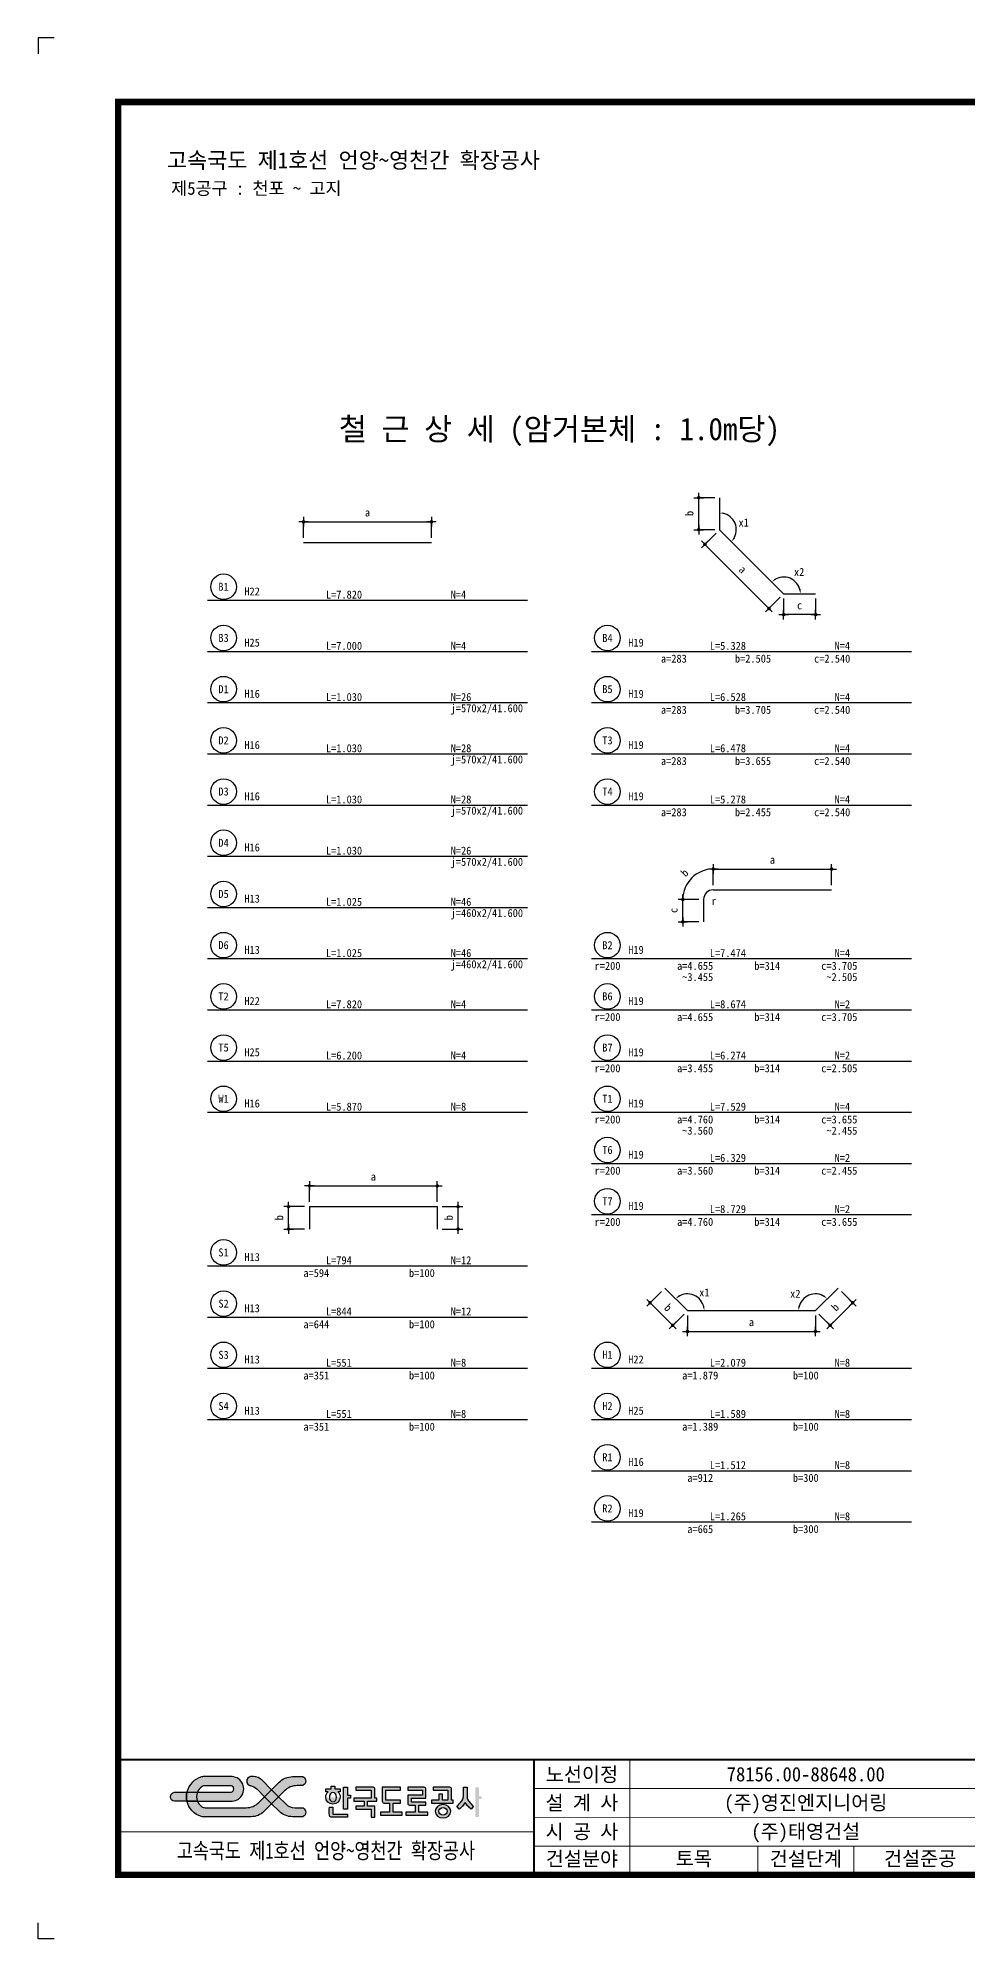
# Model space of a CAD drawing. Header units: millimetres. Extents: x 1415059 to 1457109, y -27555 to 2145.
# Drawn here: x 1415059 to 1429594, y -27555 to 2145 of the extents above; entities that cross this region are included whole.
import ezdxf
from ezdxf.enums import TextEntityAlignment as Align

# ---------------------------------------------------------------- set-up
doc = ezdxf.new("R2010")
doc.units = ezdxf.units.MM
for name, color, linetype in [('CS-DIML', 1, 'Continuous'), ('CS-DIMS', 1, 'Continuous'), ('CS-RBAR-EREC', 6, 'Continuous'), ('CS-SYMB-LIN3', 1, 'Continuous'), ('CS-TEXT', 3, 'Continuous'), ('CX-BORD', 3, 'Continuous'), ('CX-BORD-LIN1', 4, 'Continuous'), ('CX-BORD-LIN2', 3, 'Continuous'), ('CX-BORD-TEX2', 7, 'Continuous'), ('CX-BORD-TEX3', 6, 'Continuous'), ('CX-MISC', 2, 'Continuous'), ('CZ-TEX1', 6, 'Continuous')]:
    doc.layers.add(name, color=color, linetype=linetype)
doc.styles.add('A_STANDARD', font='DotumChe.ttf')
doc.styles.add('HY울L', font='DotumChe.ttf')
doc.styles.add('TB_TEXT', font='DotumChe.ttf')
doc.styles.add('TB_WMTXT', font='DotumChe.ttf')

# ---------------------------------------------------------------- blocks, each defined once
blk = doc.blocks.new('CXGLOGO-EX흑백')
h = blk.add_hatch(color=256)
h.paths.add_polyline_path([(12.63, 2.93), (13.94, 2.93, 0.130785), (14.2, 3, 0.568608), (14.23, 5.18, 0.139223), (13.96, 5.26), (11.43, 5.26, 0.198912), (7.89, 3.79), (5.96, 1.87), (7.79, 0.04), (9.3, 1.55, -0.198912)])
h.paths.add_polyline_path([(5.96, -1.79), (4.13, 0.04), (2.64, -1.46, -0.198912), (-0.68, -2.83), (-11.36, -2.83, -0.149968), (-12.24, -2.56, -0.149163), (-13.39, -1.14), (-16.1, -1.14, 0.278403), (-12.27, -5.13, 0.065939), (-11.87, -5.18), (0.62, -5.18, 0.198912), (3.94, -3.81)])
h.paths.add_polyline_path([(-16.1, 1.21), (-19.37, 1.21, 0.888889), (-19.37, -1.14), (-16.1, -1.14, -0.111111)])
h.paths.add_polyline_path([(-11.36, 2.91), (-4.68, 2.91, -0.057559), (-4.56, 2.9, -0.792918), (-4.56, 1.23, -0.057559), (-4.68, 1.21), (-13.39, 1.21, 0.193915), (-13.39, -1.14), (-4.74, -1.14, 1.071754), (-4.74, 5.26), (-11.87, 5.26, 0.065939), (-12.27, 5.21, 0.278403), (-16.1, 1.21), (-13.39, 1.21, -0.149163), (-12.24, 2.64, -0.149968)])
h = blk.add_hatch(color=256)
h.paths.add_polyline_path([(3.49, 4.34, 0.198912), (1.27, 5.26), (0.48, 5.26, 0.833808), (0.38, 2.93, -0.177326), (2.18, 1.99), (4.13, 0.04), (5.96, 1.87)])
h.paths.add_polyline_path([(9.74, -1.92), (7.79, 0.04), (5.96, -1.79), (7.89, -3.71, 0.198912), (11.43, -5.18), (13.94, -5.18, 0.129219), (14.2, -5.12, 0.604319), (14.13, -2.89, 0.11379), (13.9, -2.83), (11.96, -2.83, -0.198912)])
h = blk.add_hatch(color=256)
h.paths.add_polyline_path([(5.96, 1.87), (4.13, 0.04), (5.96, -1.79), (7.79, 0.04)])
h.paths.add_polyline_path([(-13.39, 1.21), (-16.1, 1.21, 0.111111), (-16.1, -1.14), (-13.39, -1.14, -0.193915)])
h = blk.add_hatch(color=256)
edge = h.paths.add_edge_path()
edge.add_line((55.91, 2.5), (56.86, 2.5))
edge.add_line((56.86, 2.5), (56.86, 0.09))
edge.add_arc((58.53, 0.09), 1.68, 180, 195.4084)
edge.add_arc((58.47, 0.08), 1.62, 195.4084, 211.407)
edge.add_arc((62.73, 2.67), 6.6, 211.407, 220.8846)
edge.add_arc((62.66, 2.61), 6.51, 220.8846, 230.4986)
edge.add_line((58.52, -2.41), (57.95, -3.23))
edge.add_arc((62.64, 2.48), 7.39, 221.3708, 230.5683, ccw=False)
edge.add_arc((62.86, 2.67), 7.69, 212.5284, 221.3728, ccw=False)
edge.add_arc((49.9, 2.67), 7.69, 318.6272, 327.4716, ccw=False)
edge.add_arc((50.12, 2.48), 7.39, 309.4317, 318.6292, ccw=False)
edge.add_line((54.82, -3.23), (54.24, -2.41))
edge.add_arc((50.17, 2.55), 6.42, 309.4355, 319.1813)
edge.add_arc((49.96, 2.73), 6.69, 319.1787, 328.5297)
edge.add_arc((54.29, 0.07), 1.61, 328.5765, 344.6082)
edge.add_arc((54.23, 0.09), 1.67, 344.5729, 360.0187)
edge.add_line((55.91, 0.09), (55.91, 2.5))
edge = h.paths.add_edge_path()
edge.add_arc((22.07, -0.1), 1.77, 0.3447, 51.8065, ccw=False)
edge.add_arc((21.99, -0.04), 1.86, 268.639, 358.4888, ccw=False)
edge.add_arc((21.9, -0.04), 1.86, 181.4953, 271.3769, ccw=False)
edge.add_arc((21.82, -0.1), 1.77, 128.1945, 179.6543, ccw=False)
edge.add_line((20.72, 1.3), (20.04, 1.3))
edge.add_line((20.04, 1.3), (20.04, 2.11))
edge.add_line((20.04, 2.11), (21.47, 2.11))
edge.add_line((21.47, 2.11), (21.47, 2.75))
edge.add_line((21.47, 2.75), (22.42, 2.75))
edge.add_line((22.42, 2.75), (22.42, 2.11))
edge.add_line((22.42, 2.11), (23.84, 2.11))
edge.add_line((23.84, 2.11), (23.84, 1.3))
edge.add_line((23.84, 1.3), (23.17, 1.3))
h.paths.add_polyline_path([(60.66, 0.17), (60.66, -0.6), (59.94, -0.6), (59.94, -5.25), (58.99, -5.25), (58.99, 2.5), (59.94, 2.5), (59.94, 0.17)])
edge = h.paths.add_edge_path()
edge.add_line((48.07, 2.5), (48.07, 1.72))
edge.add_line((48.07, 1.72), (51.87, 1.72))
edge.add_line((51.87, 1.72), (51.87, -0.86))
edge.add_line((51.87, -0.86), (50.44, -0.86))
edge.add_line((50.44, -0.86), (50.44, 0.69))
edge.add_line((50.44, 0.69), (49.49, 0.69))
edge.add_line((49.49, 0.69), (49.49, -0.86))
edge.add_line((49.49, -0.86), (47.59, -0.86))
edge.add_line((47.59, -0.86), (47.59, -1.63))
edge.add_line((47.59, -1.63), (53.29, -1.63))
edge.add_line((53.29, -1.63), (53.29, -0.86))
edge.add_line((53.29, -0.86), (52.82, -0.86))
edge.add_line((52.82, -0.86), (52.82, 1.98))
edge.add_arc((52.27, 1.98), 0.549, 360, 400.6008)
edge.add_arc((52.34, 2.04), 0.455, 40.6008, 89.6611)
edge.add_line((52.34, 2.5), (48.07, 2.5))
edge = h.paths.add_edge_path()
edge.add_line((41.42, 2.5), (41.42, 1.72))
edge.add_line((41.42, 1.72), (45.22, 1.72))
edge.add_line((45.22, 1.72), (45.22, 0.43))
edge.add_line((45.22, 0.43), (41.42, 0.43))
edge.add_line((41.42, 0.43), (41.42, -1.63))
edge.add_arc((41.97, -1.63), 0.549, 180, 220.6008)
edge.add_arc((41.9, -1.7), 0.455, 220.6008, 269.6611)
edge.add_line((41.89, -2.15), (43.32, -2.15))
edge.add_line((43.32, -2.15), (43.32, -3.96))
edge.add_line((43.32, -3.96), (40.94, -3.96))
edge.add_line((40.94, -3.96), (40.94, -4.73))
edge.add_line((40.94, -4.73), (46.64, -4.73))
edge.add_line((46.64, -4.73), (46.64, -3.96))
edge.add_line((46.64, -3.96), (44.27, -3.96))
edge.add_line((44.27, -3.96), (44.27, -2.15))
edge.add_line((44.27, -2.15), (46.17, -2.15))
edge.add_line((46.17, -2.15), (46.17, -1.38))
edge.add_line((46.17, -1.38), (42.37, -1.38))
edge.add_line((42.37, -1.38), (42.37, -0.34))
edge.add_line((42.37, -0.34), (46.17, -0.34))
edge.add_line((46.17, -0.34), (46.17, 1.98))
edge.add_arc((45.62, 1.98), 0.549, 360, 400.6008)
edge.add_arc((45.69, 2.04), 0.455, 40.6008, 89.6611)
edge.add_line((45.69, 2.5), (41.42, 2.5))
edge = h.paths.add_edge_path()
edge.add_line((39.52, 2.5), (34.77, 2.5))
edge.add_line((34.77, 2.5), (34.77, -1.12))
edge.add_arc((35.32, -1.12), 0.549, 180, 220.6008)
edge.add_arc((35.25, -1.18), 0.455, 220.6008, 269.6611)
edge.add_line((35.24, -1.63), (36.67, -1.63))
edge.add_line((36.67, -1.63), (36.67, -3.96))
edge.add_line((36.67, -3.96), (34.29, -3.96))
edge.add_line((34.29, -3.96), (34.29, -4.73))
edge.add_line((34.29, -4.73), (39.99, -4.73))
edge.add_line((39.99, -4.73), (39.99, -3.96))
edge.add_line((39.99, -3.96), (37.62, -3.96))
edge.add_line((37.62, -3.96), (37.62, -1.63))
edge.add_line((37.62, -1.63), (39.52, -1.63))
edge.add_line((39.52, -1.63), (39.52, -0.86))
edge.add_line((39.52, -0.86), (35.72, -0.86))
edge.add_line((35.72, -0.86), (35.72, 1.72))
edge.add_line((35.72, 1.72), (39.52, 1.72))
edge.add_line((39.52, 1.72), (39.52, 2.5))
edge = h.paths.add_edge_path()
edge.add_line((31.92, -5.25), (32.87, -5.25))
edge.add_line((32.87, -5.25), (32.87, -2.41))
edge.add_line((32.87, -2.41), (30.97, -2.41))
edge.add_line((30.97, -2.41), (30.97, -1.12))
edge.add_line((30.97, -1.12), (33.34, -1.12))
edge.add_line((33.34, -1.12), (33.34, -0.34))
edge.add_line((33.34, -0.34), (32.87, -0.34))
edge.add_line((32.87, -0.34), (32.87, 1.98))
edge.add_arc((32.32, 1.98), 0.549, 360, 400.6008)
edge.add_arc((32.39, 2.04), 0.455, 40.6008, 89.6611)
edge.add_line((32.39, 2.5), (27.88, 2.5))
edge.add_line((27.88, 2.5), (27.88, 1.72))
edge.add_line((27.88, 1.72), (31.92, 1.72))
edge.add_line((31.92, 1.72), (31.92, -0.34))
edge.add_line((31.92, -0.34), (27.41, -0.34))
edge.add_line((27.41, -0.34), (27.41, -1.12))
edge.add_line((27.41, -1.12), (30.02, -1.12))
edge.add_line((30.02, -1.12), (30.02, -2.41))
edge.add_line((30.02, -2.41), (27.88, -2.41))
edge.add_line((27.88, -2.41), (27.88, -3.18))
edge.add_line((27.88, -3.18), (31.92, -3.18))
edge.add_line((31.92, -3.18), (31.92, -5.25))
edge = h.paths.add_edge_path()
edge.add_line((25.74, -5.25), (21.47, -5.25))
edge.add_arc((21.47, -4.8), 0.449, 220.2619, 270, ccw=False)
edge.add_arc((21.55, -4.73), 0.558, 180.3389, 220.2619, ccw=False)
edge.add_arc((195.56, -3.7), 174.57, 179.6611, 180.3389, ccw=False)
edge.add_line((20.99, -2.67), (21.94, -2.67))
edge.add_line((21.94, -2.67), (21.94, -4.47))
edge.add_line((21.94, -4.47), (25.74, -4.47))
edge.add_line((25.74, -4.47), (25.74, -5.25))
edge = h.paths.add_edge_path(flags=16)
edge.add_ellipse((50.6, -3.77), major_axis=(-1.11, 0), ratio=0.86651, start_angle=0, end_angle=360)
edge = h.paths.add_edge_path()
edge.add_ellipse((50.6, -3.77), major_axis=(2.06, 0), ratio=0.842916, start_angle=0, end_angle=360, ccw=False)
h.paths.add_polyline_path([(26.46, 0.43), (26.46, -0.34), (25.74, -0.34), (25.74, -3.18), (24.67, -3.18), (24.67, 2.5), (25.74, 2.5), (25.74, 0.43)])
edge = h.paths.add_edge_path(flags=16)
edge.add_ellipse((21.94, -0.09), major_axis=(0, 1.22), ratio=0.776497, start_angle=0, end_angle=360, ccw=False)
for points in [[(-11.36, 2.91, 0.149968), (-12.24, 2.64, 0.149163), (-13.39, 1.21, 0.193915), (-13.39, -1.14), (-4.74, -1.14, 1.071754), (-4.74, 5.26), (-11.87, 5.26, 0.065939), (-12.27, 5.21, 0.278403), (-16.1, 1.21), (-13.39, 1.21), (-4.68, 1.21, 0.057559), (-4.56, 1.23, 0.792918), (-4.56, 2.9, 0.057559), (-4.68, 2.91), (-11.36, 2.91)], [(0.38, 2.93, -0.177326), (2.18, 1.99), (4.13, 0.04), (5.96, 1.87), (3.49, 4.34, 0.198912), (1.27, 5.26), (0.48, 5.26, 0.87142), (0.48, 2.91)], [(23.17, 1.3, -0.228396), (23.84, -0.09, -0.413446), (21.94, -1.89, -0.413609), (20.04, -0.09, -0.228387), (20.72, 1.3), (20.04, 1.3), (20.04, 2.11), (21.47, 2.11), (21.47, 2.75), (22.42, 2.75), (22.42, 2.11), (23.84, 2.11), (23.84, 1.3), (23.17, 1.3)], [(31.92, -5.25), (32.87, -5.25), (32.87, -2.41), (30.97, -2.41), (30.97, -1.12), (33.34, -1.12), (33.34, -0.34), (32.87, -0.34), (32.87, 1.98, 0.179031), (32.74, 2.34, 0.217397), (32.39, 2.5), (27.88, 2.5), (27.88, 1.72), (31.92, 1.72), (31.92, -0.34), (27.41, -0.34), (27.41, -1.12), (30.02, -1.12), (30.02, -2.41), (27.88, -2.41), (27.88, -3.18), (31.92, -3.18), (31.92, -5.25)], [(39.52, 2.5), (34.77, 2.5), (34.77, -1.12, 0.179031), (34.9, -1.48, 0.217397), (35.24, -1.63), (36.67, -1.63), (36.67, -3.96), (34.29, -3.96), (34.29, -4.73), (39.99, -4.73), (39.99, -3.96), (37.62, -3.96), (37.62, -1.63), (39.52, -1.63), (39.52, -0.86), (35.72, -0.86), (35.72, 1.72), (39.52, 1.72), (39.52, 2.5)], [(41.42, 2.5), (41.42, 1.72), (45.22, 1.72), (45.22, 0.43), (41.42, 0.43), (41.42, -1.63, 0.179031), (41.55, -1.99, 0.217397), (41.89, -2.15), (43.32, -2.15), (43.32, -3.96), (40.94, -3.96), (40.94, -4.73), (46.64, -4.73), (46.64, -3.96), (44.27, -3.96), (44.27, -2.15), (46.17, -2.15), (46.17, -1.38), (42.37, -1.38), (42.37, -0.34), (46.17, -0.34), (46.17, 1.98, 0.179031), (46.04, 2.34, 0.217397), (45.69, 2.5), (41.42, 2.5)], [(48.07, 2.5), (48.07, 1.72), (51.87, 1.72), (51.87, -0.86), (50.44, -0.86), (50.44, 0.69), (49.49, 0.69), (49.49, -0.86), (47.59, -0.86), (47.59, -1.63), (53.29, -1.63), (53.29, -0.86), (52.82, -0.86), (52.82, 1.98, 0.179031), (52.69, 2.34, 0.217397), (52.34, 2.5), (48.07, 2.5)], [(55.91, 2.5), (56.86, 2.5), (56.86, 0.09, 0.067333), (56.92, -0.35, 0.069921), (57.09, -0.77, 0.041378), (57.74, -1.65, 0.041974), (58.52, -2.41), (57.95, -3.23, -0.040153), (57.09, -2.41, -0.03861), (56.38, -1.46, -0.03861), (55.67, -2.41, -0.040153), (54.82, -3.23), (54.24, -2.41, 0.042549), (55.02, -1.65, 0.040824), (55.67, -0.77, 0.070066), (55.85, -0.35, 0.067497), (55.91, 0.09), (55.91, 2.5)], [(25.74, -5.25), (21.47, -5.25, -0.220496), (21.13, -5.09, -0.175981), (20.99, -4.73, -0.002958), (20.99, -2.67), (21.94, -2.67), (21.94, -4.47), (25.74, -4.47), (25.74, -5.25)]]:
    blk.add_lwpolyline(points, format="xyb")
for points in [[(14.2, 3, -0.130785), (13.94, 2.93), (12.63, 2.93, 0.198912), (9.3, 1.55), (7.79, 0.04), (5.96, 1.87), (7.89, 3.79, -0.198912), (11.43, 5.26), (13.96, 5.26, -0.139223), (14.23, 5.18, -0.568608)], [(-19.37, -1.14, -0.888889), (-19.37, 1.21), (-16.1, 1.21, 0.111111), (-16.1, -1.14)], [(-16.1, 1.21), (-13.39, 1.21, 0.193915), (-13.39, -1.14), (-16.1, -1.14, -0.111111)], [(5.96, -1.79), (3.94, -3.81, -0.198912), (0.62, -5.18), (-11.87, -5.18, -0.065939), (-12.27, -5.13, -0.278403), (-16.1, -1.14), (-13.39, -1.14, 0.149163), (-12.24, -2.56, 0.149968), (-11.36, -2.83), (-0.68, -2.83, 0.198912), (2.64, -1.46), (4.13, 0.04)], [(7.79, 0.04), (9.74, -1.92, 0.198912), (11.96, -2.83), (13.9, -2.83, -0.11379), (14.13, -2.89, -0.604319), (14.2, -5.12, -0.129219), (13.94, -5.18), (11.43, -5.18, -0.198912), (7.89, -3.71), (5.96, -1.79)]]:
    blk.add_lwpolyline(points, format="xyb", close=True)
blk.add_lwpolyline([(5.96, 1.87), (7.79, 0.04), (5.96, -1.79), (4.13, 0.04), (5.96, 1.87)])
blk.add_lwpolyline([(26.46, 0.43), (26.46, -0.34), (25.74, -0.34), (25.74, -3.18), (24.67, -3.18), (24.67, 2.5), (25.74, 2.5), (25.74, 0.43)], close=True)
at = {"extrusion": (0, 0, -1)}
blk.add_ellipse((21.94, -0.09), major_axis=(0, 1.22), ratio=0.776497, start_param=3.141593, end_param=9.424778, dxfattribs=at)
blk.add_ellipse((50.6, -3.77), major_axis=(2.06, 0), ratio=0.842916, dxfattribs=at)
blk.add_ellipse((50.6, -3.77), major_axis=(-1.11, 0), ratio=0.86651)
blk = doc.blocks.new('CXBLKA1-KHCA')
at = {"layer": 'CX-BORD-LIN1', "const_width": 0.4}
blk.add_lwpolyline([(808.15, 1279.54), (648.95, 1279.54), (648.95, 1390.34), (808.15, 1390.34)], close=True, dxfattribs=at)
at = {"layer": 'CX-BORD-LIN1'}
for points, const_width in [([(808.15, 1286.74), (648.95, 1286.74)], 0.12), ([(674.95, 1279.54), (674.95, 1286.74)], 0.12), ([(680.95, 1279.54), (680.95, 1286.74)], 0.06)]:
    blk.add_lwpolyline(points, dxfattribs=dict(at, const_width=const_width))
at = {"layer": 'CX-BORD-LIN2', "const_width": 0.06}
for points in [[(702.95, 1284.94), (674.95, 1284.94)], [(702.95, 1283.14), (674.95, 1283.14)], [(674.95, 1282.24), (648.95, 1282.24)], [(702.95, 1281.34), (674.95, 1281.34)], [(688.95, 1279.54), (688.95, 1281.34)], [(694.95, 1279.54), (694.95, 1281.34)]]:
    blk.add_lwpolyline(points, dxfattribs=at)
at = {"layer": 'CX-MISC'}
for points in [[(644.95, 1394.34), (643.95, 1394.34), (643.95, 1393.34)], [(644.95, 1275.54), (643.95, 1275.54), (643.95, 1276.54)]]:
    blk.add_lwpolyline(points, dxfattribs=at)
at = {"layer": 'CX-MISC', "xscale": 0.2400000000001228, "yscale": 0.2400000000001228, "zscale": 0.2000000000000568}
blk.add_blockref('CXGLOGO-EX흑백', (657.12, 1284.42), dxfattribs=at)
at = {"layer": 'CX-BORD-LIN1', "style": 'TB_TEXT'}
for tag, height, p in [('TR_RNUM5', 0.6, (705.97, 1286.07)), ('TR_RDAT5', 0.7, (712.45, 1286.14)), ('TR_DGN5', 0.7, (739.17, 1286.14)), ('TR_CHK5', 0.7, (747.17, 1286.14)), ('TR_APP5', 0.7, (755.17, 1286.14)), ('TR_RNUM4', 0.6, (705.97, 1284.87)), ('TR_RDAT4', 0.7, (712.45, 1284.94)), ('TR_DGN4', 0.7, (739.17, 1284.94)), ('TR_CHK4', 0.7, (747.17, 1284.94)), ('TR_APP4', 0.7, (755.17, 1284.94)), ('TR_RNUM3', 0.6, (705.97, 1283.67)), ('TR_RDAT3', 0.7, (712.45, 1283.74)), ('TR_DGN3', 0.7, (739.17, 1283.74)), ('TR_CHK3', 0.7, (747.17, 1283.74)), ('TR_APP3', 0.7, (755.17, 1283.74)), ('TR_RNUM2', 0.6, (705.97, 1282.47)), ('TR_RDAT2', 0.7, (712.45, 1282.54)), ('TR_DGN2', 0.7, (739.17, 1282.54)), ('TR_CHK2', 0.7, (747.17, 1282.54)), ('TR_APP2', 0.7, (755.17, 1282.54)), ('TR_RNUM1', 0.6, (705.97, 1281.27)), ('TR_RDAT1', 0.7, (712.45, 1281.34)), ('TR_DGN1', 0.7, (739.17, 1281.34)), ('TR_CHK1', 0.7, (747.17, 1281.34)), ('TR_APP1', 0.7, (755.17, 1281.34))]:
    blk.add_attdef(tag, text='', height=height, dxfattribs=at).set_placement(p, align=Align.MIDDLE_CENTER)
for tag, p in [('TR_RCON5', (717.41, 1286.14)), ('TR_RCON4', (717.41, 1284.94)), ('TR_RCON3', (717.41, 1283.74)), ('TR_RCON2', (717.41, 1282.54)), ('TR_RCON1', (717.41, 1281.34))]:
    blk.add_attdef(tag, text='', height=0.7, dxfattribs=at).set_placement(p, align=Align.MIDDLE_LEFT)
at = {"layer": 'CX-BORD-LIN2', "style": 'TB_TEXT'}
blk.add_attdef('TD_VERSION', text='', height=0.6, rotation=90, dxfattribs=at).set_placement((809.05, 1289.14), align=Align.MIDDLE_CENTER)
at = {"layer": 'CX-BORD-TEX2', "style": 'TB_WMTXT'}
for tag, height, p in [('TB_CNAME', 1, (652.02, 1385.91)), ('TB_CSCOP', 0.8, (652.27, 1384.31))]:
    blk.add_attdef(tag, text='', height=height, dxfattribs=at).set_placement(p, align=Align.BOTTOM_LEFT)
at = {"layer": 'CX-BORD-TEX2', "style": 'HY울L'}
for tag, height, p in [('TB_MTITIL', 2, (728.55, 1386.2)), ('TB_STITL', 1.4, (728.55, 1383.2))]:
    blk.add_attdef(tag, text='', height=height, dxfattribs=at).set_placement(p, align=Align.MIDDLE_CENTER)
at = {"layer": 'CX-BORD-TEX3', "style": 'TB_TEXT'}
for s, p in [('노선이정', (677.95, 1285.83)), ('설 계 사', (677.95, 1284.06)), ('시 공 사', (677.95, 1282.26)), ('건설분야', (677.95, 1280.56)), ('건설단계', (691.95, 1280.56))]:
    blk.add_text(s, height=0.9, dxfattribs=at).set_placement(p, align=Align.MIDDLE)
for tag, height, p in [('TD_LNDST', 0.9, (691.95, 1285.84)), ('TD_DSECT', 0.9, (770.05, 1285.84)), ('TD_DDIST', 0.9, (779.85, 1285.84)), ('TD_DNAME_TOP', 0.9, (799.95, 1285.13)), ('TD_DCOMP', 0.9, (691.95, 1284.06)), ('TD_CSECT', 0.9, (770.05, 1284.04)), ('TD_CDIST', 0.9, (779.85, 1284.04)), ('TD_DNAME_MAIN', 0.9, (799.95, 1283.83)), ('TD_CCOMP', 0.9, (691.95, 1282.26)), ('TD_HSCAL', 0.9, (773.12, 1282.29)), ('TD_VSCAL', 0.9, (780.32, 1282.29)), ('TD_DNAME_BOT', 0.6, (799.95, 1282.59)), ('TD_CNAME', 1, (661.95, 1281.06)), ('TD_FIELD', 0.9, (684.95, 1280.56)), ('TD_CSTEP', 0.9, (699.09, 1280.56)), ('TD_DWGCODE', 0.9, (776.35, 1280.5)), ('TD_DWGNO', 0.9, (799.95, 1280.54))]:
    blk.add_attdef(tag, text='', height=height, dxfattribs=at).set_placement(p, align=Align.MIDDLE_CENTER)

msp = doc.modelspace()

# ---------------------------------------------------------------- linework, layer by layer
at = {"layer": 'CS-DIML'}
for p, q in [((1417709, -6638), (1422709, -6638)), ((1417709, -7438), (1422709, -7438)), ((1423709, -7438), (1428709, -7438)), ((1417709, -8238), (1422709, -8238)), ((1423709, -8238), (1428709, -8238)), ((1417709, -9038), (1422709, -9038)), ((1423709, -9038), (1428709, -9038)), ((1417709, -9838), (1422709, -9838)), ((1423709, -9838), (1428709, -9838)), ((1417709, -10638), (1422709, -10638)), ((1417709, -11438), (1422709, -11438)), ((1417709, -12238), (1422709, -12238)), ((1423709, -12238), (1428709, -12238)), ((1417709, -13038), (1422709, -13038)), ((1423709, -13038), (1428709, -13038)), ((1417709, -13838), (1422709, -13838)), ((1423709, -13838), (1428709, -13838)), ((1417709, -14638), (1422709, -14638)), ((1423709, -14638), (1428709, -14638)), ((1423709, -15438), (1428709, -15438)), ((1423709, -16238), (1428709, -16238)), ((1417709, -17038), (1422709, -17038)), ((1417709, -17838), (1422709, -17838)), ((1417709, -18638), (1422709, -18638)), ((1423709, -18638), (1428709, -18638)), ((1417709, -19438), (1422709, -19438)), ((1423709, -19438), (1428709, -19438)), ((1423709, -20238), (1428709, -20238)), ((1423709, -21038), (1428709, -21038))]:
    msp.add_line(p, q, dxfattribs=at)
at = {"layer": 'CS-DIMS'}
for p, q in [((1425311, -5036), (1425461, -5036)), ((1425386, -5111), (1425386, -4961)), ((1425386, -5536), (1425386, -5036)), ((1425636, -5036), (1425386, -5036)), ((1419209, -5338), (1419209, -5488)), ((1421209, -5338), (1421209, -5488)), ((1419284, -5413), (1419134, -5413)), ((1419209, -5413), (1421209, -5413)), ((1419209, -5663), (1419209, -5413)), ((1421284, -5413), (1421134, -5413)), ((1421209, -5663), (1421209, -5413)), ((1425311, -5536), (1425461, -5536)), ((1425386, -5461), (1425386, -5611)), ((1425636, -5536), (1425386, -5536)), ((1425658, -5590), (1425481, -5766)), ((1425534, -5713), (1425428, -5819)), ((1425428, -5713), (1425534, -5819)), ((1426483, -6768), (1425481, -5766)), ((1426536, -6715), (1426430, -6821)), ((1426430, -6715), (1426536, -6821)), ((1426660, -6591), (1426483, -6768)), ((1426713, -6613), (1426713, -6863)), ((1426713, -6938), (1426713, -6788)), ((1427213, -6613), (1427213, -6863)), ((1427213, -6938), (1427213, -6788)), ((1426638, -6863), (1426788, -6863)), ((1427213, -6863), (1426713, -6863)), ((1427138, -6863), (1427288, -6863)), ((1425687, -10838), (1425537, -10838)), ((1425612, -10763), (1425612, -10913)), ((1425612, -10838), (1427462, -10838)), ((1425612, -11088), (1425612, -10838)), ((1427387, -10838), (1427537, -10838)), ((1427462, -10913), (1427462, -10763)), ((1427462, -11088), (1427462, -10838)), ((1425137, -11388), (1425137, -11238)), ((1425212, -11313), (1425062, -11313)), ((1425387, -11313), (1425137, -11313)), ((1425137, -11663), (1425137, -11313)), ((1425062, -11663), (1425212, -11663)), ((1425137, -11588), (1425137, -11738)), ((1425387, -11663), (1425137, -11663)), ((1419300, -15713), (1419300, -15863)), ((1421300, -15863), (1421300, -15713)), ((1419375, -15788), (1419225, -15788)), ((1419300, -15788), (1421300, -15788)), ((1419300, -16038), (1419300, -15788)), ((1421225, -15788), (1421375, -15788)), ((1421300, -16038), (1421300, -15788)), ((1419050, -16113), (1418900, -16113)), ((1418975, -16188), (1418975, -16038)), ((1419225, -16113), (1418975, -16113)), ((1418975, -16463), (1418975, -16113)), ((1421375, -16113), (1421625, -16113)), ((1421550, -16113), (1421700, -16113)), ((1421625, -16188), (1421625, -16038)), ((1421625, -16463), (1421625, -16113)), ((1418900, -16463), (1419050, -16463)), ((1418975, -16388), (1418975, -16538)), ((1419225, -16463), (1418975, -16463)), ((1421375, -16463), (1421625, -16463)), ((1421550, -16463), (1421700, -16463)), ((1421625, -16538), (1421625, -16388)), ((1424803, -17438), (1424626, -17615)), ((1427616, -17438), (1427792, -17615)), ((1424679, -17668), (1424573, -17562)), ((1424679, -17562), (1424573, -17668)), ((1424979, -17968), (1424626, -17615)), ((1425156, -17791), (1424979, -17968)), ((1425209, -17813), (1425209, -18063)), ((1427209, -17813), (1427209, -18063)), ((1427262, -17791), (1427439, -17968)), ((1427439, -17968), (1427792, -17615)), ((1427845, -17668), (1427739, -17562)), ((1427739, -17668), (1427845, -17562)), ((1424926, -17915), (1425032, -18021)), ((1424926, -18021), (1425032, -17915)), ((1425134, -18063), (1425284, -18063)), ((1425209, -18138), (1425209, -17988)), ((1425209, -18063), (1427209, -18063)), ((1427134, -18063), (1427284, -18063)), ((1427209, -18138), (1427209, -17988)), ((1427386, -18021), (1427492, -17915)), ((1427492, -18021), (1427386, -17915))]:
    msp.add_line(p, q, dxfattribs=at)
at = {"layer": 'CS-DIMS', "const_width": 27.5}
for points in [[(1425400, -5036, 1), (1425372, -5036, 1)], [(1419223, -5413, 1), (1419195, -5413, 1)], [(1421223, -5413, 1), (1421195, -5413, 1)], [(1425400, -5536, 1), (1425372, -5536, 1)], [(1425495, -5766, 1), (1425468, -5766, 1)], [(1426497, -6768, 1), (1426469, -6768, 1)], [(1426727, -6863, 1), (1426699, -6863, 1)], [(1427227, -6863, 1), (1427199, -6863, 1)], [(1425626, -10838, 1), (1425598, -10838, 1)], [(1427476, -10838, 1), (1427448, -10838, 1)], [(1425151, -11313, 1), (1425123, -11313, 1)], [(1425151, -11663, 1), (1425123, -11663, 1)], [(1419313, -15788, 1), (1419286, -15788, 1)], [(1421313, -15788, 1), (1421286, -15788, 1)], [(1418988, -16113, 1), (1418961, -16113, 1)], [(1421638, -16113, 1), (1421611, -16113, 1)], [(1418988, -16463, 1), (1418961, -16463, 1)], [(1421638, -16463, 1), (1421611, -16463, 1)], [(1424639, -17615, 1), (1424612, -17615, 1)], [(1427806, -17615, 1), (1427779, -17615, 1)], [(1424993, -17968, 1), (1424966, -17968, 1)], [(1425223, -18063, 1), (1425195, -18063, 1)], [(1427223, -18063, 1), (1427195, -18063, 1)], [(1427453, -17968, 1), (1427425, -17968, 1)]]:
    msp.add_lwpolyline(points, format="xyb", close=True, dxfattribs=at)
at = {"layer": 'CS-DIMS'}
for centre, radius, start, end in [((1425386, -5036), 13.8, 90, 270), ((1425386, -5036), 13.8, 270, 90), ((1425481, -5766), 13.8, 135, 315), ((1425481, -5766), 13.8, 315, 135), ((1426483, -6768), 13.8, 135, 315), ((1426483, -6768), 13.8, 315, 135), ((1425612, -11313), 475, 90, 180)]:
    msp.add_arc(centre, radius, start, end, dxfattribs=at)
at = {"layer": 'CS-DIMS', "linetype": 'ByBlock'}
for centre, start, end in [((1425711, -5536), 325.9595, 79.0405), ((1426713, -6538), 10.9595, 124.0405), ((1425209, -17738), 10.9595, 124.0405), ((1427209, -17738), 55.9595, 169.0405)]:
    msp.add_arc(centre, 262, start, end, dxfattribs=at)
at = {"layer": 'CS-DIMS'}
for points in [[(1425785, -5294), (1425787, -5269), (1425711, -5275)], [(1425954, -5672), (1425934, -5656), (1425896, -5722)], [(1426578, -6296), (1426594, -6315), (1426528, -6353)], [(1426955, -6465), (1426980, -6462), (1426975, -6538)], [(1425090, -17515), (1425074, -17496), (1425024, -17553)], [(1427328, -17515), (1427344, -17496), (1427394, -17553)], [(1425476, -17662), (1425451, -17665), (1425471, -17738)], [(1426942, -17662), (1426967, -17665), (1426947, -17738)]]:
    msp.add_solid(points, dxfattribs=at)
at = {"layer": 'CS-RBAR-EREC'}
for p, q in [((1425711, -5036), (1425711, -5536)), ((1425711, -5536), (1426713, -6538)), ((1419209, -5738), (1421209, -5738)), ((1426713, -6538), (1427213, -6538)), ((1425612, -11163), (1427462, -11163)), ((1425462, -11313), (1425462, -11663)), ((1419300, -16113), (1421300, -16113)), ((1419300, -16113), (1419300, -16463)), ((1421300, -16113), (1421300, -16463)), ((1425209, -17738), (1424856, -17385)), ((1427209, -17738), (1427563, -17385)), ((1425209, -17738), (1427209, -17738))]:
    msp.add_line(p, q, dxfattribs=at)
msp.add_arc((1425612, -11313), 150, 90, 180, dxfattribs=at)
at = {"layer": 'CS-SYMB-LIN3'}
for centre in [(1417959, -6428), (1417959, -7228), (1423959, -7228), (1417959, -8028), (1423959, -8028), (1417959, -8828), (1423959, -8828), (1417959, -9628), (1423959, -9628), (1417959, -10428), (1417959, -11228), (1417959, -12028), (1423959, -12028), (1417959, -12828), (1423959, -12828), (1417959, -13628), (1423959, -13628), (1417959, -14428), (1423959, -14428), (1423959, -15228), (1423959, -16028), (1417959, -16828), (1417959, -17628), (1417959, -18428), (1423959, -18428), (1417959, -19228), (1423959, -19228), (1423959, -20028), (1423959, -20828)]:
    msp.add_circle(centre, 200, dxfattribs=at)

# ---------------------------------------------------------------- block references
at = {"layer": 'CX-BORD'}
ref = msp.add_blockref('CXBLKA1-KHCA', (1254073, -346439), dxfattribs=dict(at, xscale=250, yscale=250, zscale=250))
ref.add_attrib('TB_CSCOP', '제5공구 : 천포 ~ 고지', dxfattribs={"layer": 'CX-BORD-TEX2', "height": 200, "style": 'TB_WMTXT'}).set_placement((1417141, -363), align=Align.BOTTOM_LEFT)
ref.add_attrib('TB_CNAME', '고속국도 제1호선 언양~영천간 확장공사', dxfattribs={"layer": 'CX-BORD-TEX2', "height": 250, "style": 'TB_WMTXT'}).set_placement((1417076, 37), align=Align.BOTTOM_LEFT)
ref.add_attrib('TD_LNDST', '78156.00-88648.00', dxfattribs={"layer": 'CX-BORD-TEX3', "height": 225, "style": 'TB_TEXT'}).set_placement((1427059, -24980), align=Align.MIDDLE_CENTER)
ref.add_attrib('TD_CSTEP', '건설준공', dxfattribs={"layer": 'CX-BORD-TEX3', "height": 225, "style": 'TB_TEXT'}).set_placement((1428846, -26298), align=Align.MIDDLE_CENTER)
ref.add_attrib('TD_FIELD', '토목', dxfattribs={"layer": 'CX-BORD-TEX3', "height": 225, "style": 'TB_TEXT'}).set_placement((1425309, -26298), align=Align.MIDDLE_CENTER)
ref.add_attrib('TD_CCOMP', '(주)태영건설', dxfattribs={"layer": 'CX-BORD-TEX3', "height": 225, "style": 'TB_TEXT'}).set_placement((1427059, -25875), align=Align.MIDDLE_CENTER)
ref.add_attrib('TD_DCOMP', '(주)영진엔지니어링', dxfattribs={"layer": 'CX-BORD-TEX3', "height": 225, "style": 'TB_TEXT'}).set_placement((1427059, -25425), align=Align.MIDDLE_CENTER)
ref.add_attrib('TD_CNAME', '고속국도 제1호선 언양~영천간 확장공사', dxfattribs={"layer": 'CX-BORD-TEX3', "height": 250, "style": 'TB_TEXT', "width": 0.8}).set_placement((1419559, -26175), align=Align.MIDDLE_CENTER)

# ---------------------------------------------------------------- texts
at = {"layer": 'CS-TEXT', "style": 'A_STANDARD'}
for s, p in [('a', (1420209, -5330)), ('x1', (1426088, -5487)), ('x2', (1426955, -6259)), ('c', (1426963, -6780)), ('a=283', (1424997, -7613)), ('b=2.505', (1426234, -7613)), ('c=2.540', (1427472, -7613)), ('a=283', (1424997, -8413)), ('b=3.705', (1426234, -8413)), ('c=2.540', (1427472, -8413)), ('a=283', (1424997, -9213)), ('b=3.655', (1426234, -9213)), ('c=2.540', (1427472, -9213)), ('a=283', (1424997, -10013)), ('b=2.455', (1426234, -10013)), ('c=2.540', (1427472, -10013)), ('a', (1426537, -10755)), ('r', (1425626, -11398)), ('a=4.655', (1425329, -12413)), (' ~3.455', (1425329, -12588)), ('b=314', (1426456, -12413)), ('c=3.705', (1427583, -12413)), (' ~2.505', (1427583, -12588)), ('a=4.655', (1425329, -13213)), ('b=314', (1426456, -13213)), ('c=3.705', (1427583, -13213)), ('a=3.455', (1425329, -14013)), ('b=314', (1426456, -14013)), ('c=2.505', (1427583, -14013)), ('a=4.760', (1425329, -14813)), ('b=314', (1426456, -14813)), ('c=3.655', (1427583, -14813)), (' ~3.560', (1425329, -14988)), (' ~2.455', (1427583, -14988)), ('a', (1420300, -15705)), ('a=3.560', (1425329, -15613)), ('b=314', (1426456, -15613)), ('c=2.455', (1427583, -15613)), ('a=4.760', (1425329, -16413)), ('b=314', (1426456, -16413)), ('c=3.655', (1427583, -16413)), ('a=594', (1419409, -17213)), ('b=100', (1421059, -17213)), ('x1', (1425474, -17516)), ('x2', (1426895, -17536)), ('a=644', (1419409, -18013)), ('b=100', (1421059, -18013)), ('a', (1426209, -17980)), ('a=351', (1419409, -18813)), ('b=100', (1421059, -18813)), ('a=1.879', (1425409, -18813)), ('b=100', (1427059, -18813)), ('a=351', (1419409, -19613)), ('b=100', (1421059, -19613)), ('a=1.389', (1425409, -19613)), ('b=100', (1427059, -19613)), ('a=912', (1425409, -20413)), ('b=300', (1427059, -20413)), ('b=300', (1427059, -21213)), ('a=665', (1425409, -21213))]:
    msp.add_text(s, height=125, dxfattribs=at).set_placement(p, align=Align.CENTER)
for s, rotation, p in [('b', 90, (1425303, -5283)), ('a', 315, (1426029, -6202)), ('b', 45, (1425209, -10939)), ('c', 90, (1425054, -11485)), ('b', 90, (1418891, -16285)), ('b', 90, (1421541, -16285)), ('b', 315, (1424864, -17735)), ('b', 45, (1427562, -17728))]:
    msp.add_text(s, height=125, rotation=rotation, dxfattribs=at).set_placement(p, align=Align.CENTER)
for s, p in [('B1', (1417959, -6428)), ('B3', (1417959, -7228)), ('B4', (1423959, -7228)), ('D1', (1417959, -8028)), ('B5', (1423959, -8028)), ('D2', (1417959, -8828)), ('T3', (1423959, -8828)), ('D3', (1417959, -9628)), ('T4', (1423959, -9628)), ('D4', (1417959, -10428)), ('D5', (1417959, -11228)), ('D6', (1417959, -12028)), ('B2', (1423959, -12028)), ('T2', (1417959, -12828)), ('B6', (1423959, -12828)), ('T5', (1417959, -13628)), ('B7', (1423959, -13628)), ('W1', (1417959, -14428)), ('T1', (1423959, -14428)), ('T6', (1423959, -15228)), ('T7', (1423959, -16028)), ('S1', (1417959, -16828)), ('S2', (1417959, -17628)), ('S3', (1417959, -18428)), ('H1', (1423959, -18428)), ('S4', (1417959, -19228)), ('H2', (1423959, -19228)), ('R1', (1423959, -20028)), ('R2', (1423959, -20828))]:
    msp.add_text(s, height=125, dxfattribs=at).set_placement(p, align=Align.MIDDLE)
for s, p in [('H22', (1418284, -6563)), ('L=7.820', (1419559, -6613)), ('N=4', (1421509, -6613)), ('H25', (1418284, -7363)), ('L=7.000', (1419559, -7413)), ('N=4', (1421509, -7413)), ('H19', (1424284, -7363)), ('L=5.328', (1425559, -7413)), ('N=4', (1427509, -7413)), ('H16', (1418284, -8163)), ('L=1.030', (1419559, -8213)), ('j=570x2/41.600', (1421509, -8388)), ('N=26', (1421509, -8213)), ('H19', (1424284, -8163)), ('L=6.528', (1425559, -8213)), ('N=4', (1427509, -8213)), ('H16', (1418284, -8963)), ('L=1.030', (1419559, -9013)), ('N=28', (1421509, -9013)), ('H19', (1424284, -8963)), ('L=6.478', (1425559, -9013)), ('N=4', (1427509, -9013)), ('j=570x2/41.600', (1421509, -9188)), ('H16', (1418284, -9763)), ('L=1.030', (1419559, -9813)), ('N=28', (1421509, -9813)), ('H19', (1424284, -9763)), ('L=5.278', (1425559, -9813)), ('N=4', (1427509, -9813)), ('j=570x2/41.600', (1421509, -9988)), ('H16', (1418284, -10563)), ('L=1.030', (1419559, -10613)), ('j=570x2/41.600', (1421509, -10788)), ('N=26', (1421509, -10613)), ('H13', (1418284, -11363)), ('L=1.025', (1419559, -11413)), ('j=460x2/41.600', (1421509, -11588)), ('N=46', (1421509, -11413)), ('H13', (1418284, -12163)), ('L=1.025', (1419559, -12213)), ('N=46', (1421509, -12213)), ('H19', (1424284, -12163)), ('L=7.474', (1425559, -12213)), ('N=4', (1427509, -12213)), ('j=460x2/41.600', (1421509, -12388)), ('r=200', (1423759, -12413)), ('H22', (1418284, -12963)), ('L=7.820', (1419559, -13013)), ('N=4', (1421509, -13013)), ('H19', (1424284, -12963)), ('L=8.674', (1425559, -13013)), ('N=2', (1427509, -13013)), ('r=200', (1423759, -13213)), ('H25', (1418284, -13763)), ('H19', (1424284, -13763)), ('L=6.200', (1419559, -13813)), ('N=4', (1421509, -13813)), ('r=200', (1423759, -14013)), ('L=6.274', (1425559, -13813)), ('N=2', (1427509, -13813)), ('H16', (1418284, -14563)), ('L=5.870', (1419559, -14613)), ('N=8', (1421509, -14613)), ('H19', (1424284, -14563)), ('L=7.529', (1425559, -14613)), ('N=4', (1427509, -14613)), ('r=200', (1423759, -14813)), ('H19', (1424284, -15363)), ('L=6.329', (1425559, -15413)), ('N=2', (1427509, -15413)), ('r=200', (1423759, -15613)), ('r=200', (1423759, -16413)), ('H19', (1424284, -16163)), ('L=8.729', (1425559, -16213)), ('N=2', (1427509, -16213)), ('H13', (1418284, -16963)), ('L=794', (1419559, -17013)), ('N=12', (1421509, -17013)), ('H13', (1418284, -17763)), ('L=844', (1419559, -17813)), ('N=12', (1421509, -17813)), ('H13', (1418284, -18563)), ('L=551', (1419559, -18613)), ('N=8', (1421509, -18613)), ('H22', (1424284, -18563)), ('L=2.079', (1425559, -18613)), ('N=8', (1427509, -18613)), ('H13', (1418284, -19363)), ('L=551', (1419559, -19413)), ('N=8', (1421509, -19413)), ('H25', (1424284, -19363)), ('L=1.589', (1425559, -19413)), ('N=8', (1427509, -19413)), ('H16', (1424284, -20163)), ('L=1.512', (1425559, -20213)), ('N=8', (1427509, -20213)), ('H19', (1424284, -20963)), ('L=1.265', (1425559, -21013)), ('N=8', (1427509, -21013))]:
    msp.add_text(s, height=125, dxfattribs=at).set_placement(p)
at = {"layer": 'CZ-TEX1', "style": 'A_STANDARD'}
msp.add_text('철 근 상 세 (암거본체 : 1.0m당)', height=350, dxfattribs=at).set_placement((1423209, -4138), align=Align.CENTER)

doc.saveas('drawing.dxf')
